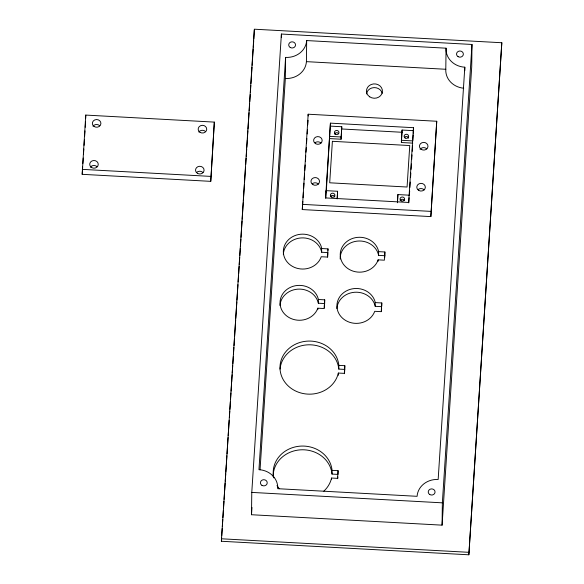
<?xml version="1.0" encoding="UTF-8"?>
<svg xmlns="http://www.w3.org/2000/svg" width="584" height="584" viewBox="0 0 584 584"><rect width="100%" height="100%" fill="white"/><g stroke="black" fill="none" stroke-linecap="round" stroke-linejoin="round"><path stroke-width="0.88" d="M82.183 174.324L85.753 115.077L214.328 122.107L210.758 181.354L82.183 174.324L82.651 167.082M85.709 118.384L85.753 115.077M210.758 181.354L214.328 122.107M221.373 541.259L254.339 29.2L501.817 42.741L468.85 554.8L221.373 541.259L221.606 537.623M254.332 30.025L253.836 38.96M251.5 514.73L251.777 492.407L281.4 34.04L471.989 44.464L471.719 66.788L442.088 525.155L251.5 514.73L251.974 507.452M281.357 37.617L281.4 34.04M260.048 469.821L285.342 78.482L285.605 57.4A19.944 17.958 0.7 0 0 306.673 40.566L446.059 48.187A19.944 17.958 0.7 0 0 464.813 67.204L464.769 70.715M302.278 209.561L308.169 114.216L436.744 121.253L430.853 216.598L302.278 209.561L302.804 201.371M285.342 78.482A19.944 17.958 0.7 0 0 306.418 61.648L306.673 40.566M308.148 115.953L308.169 114.216M317.798 309.681L317.82 308.199L324.142 308.542L324.704 299.833L318.382 299.49L318.265 298.928A19.374 17.447 0.7 0 0 289.087 288.022A19.374 17.447 0.7 0 0 287.255 316.389A19.374 17.447 0.7 0 0 317.63 308.739L317.82 308.199M324.704 299.833L324.66 303.556L318.331 303.213L318.382 299.49M327.952 252.595L321.696 252.251L321.58 247.711A19.374 17.447 0.7 0 0 292.394 236.805A19.374 17.447 0.7 0 0 290.562 265.173A19.374 17.447 0.7 0 0 320.944 257.522L321.215 256.726L327.471 257.07L327.996 248.879L321.74 248.536M324.375 307.907L324.412 304.936M326.201 192.136L326.222 190.654L337.596 191.275L337.238 198.626M327.982 250.368L327.996 248.879M326.252 191.975L330.427 123.144L413.487 127.692L413.289 133.225M331.551 479.53L331.566 478.041L337.574 478.369L338.07 470.682L332.062 470.354L331.822 468.543A29.492 26.55 0.7 0 0 297.409 446.468A29.492 26.55 0.7 0 0 273.808 477.909M338.07 470.682L338.019 474.405L332.019 474.077L332.062 470.354M329.704 138.598L341.078 139.218L341.771 126.743L330.391 126.122M338.326 375.278L338.355 373.052L344.319 373.373L344.815 365.693L338.851 365.365L338.611 363.555A29.492 26.55 0.7 0 0 294.394 344.764A29.492 26.55 0.7 0 0 291.555 388.659A29.492 26.55 0.7 0 0 337.88 374.826L338.355 373.052M344.494 373.68L344.772 369.416L338.808 369.088L338.851 365.365M341.078 139.218L341.771 126.743M344.772 369.416L344.815 365.693M381.746 306.68L375.227 306.323L375.154 302.037A19.374 17.447 0.7 0 0 345.976 291.131A19.374 17.447 0.7 0 0 344.144 319.499A19.374 17.447 0.7 0 0 374.526 311.849L374.709 311.308L381.228 311.666L381.79 302.957L375.271 302.6M378.089 261.333L378.103 259.844L384.36 260.187L384.885 251.989L378.636 251.646L378.469 250.828A19.374 17.447 0.7 0 0 349.29 239.922A19.374 17.447 0.7 0 0 347.458 268.29A19.374 17.447 0.7 0 0 377.833 260.639L378.103 259.844M384.725 257.529L384.841 255.712L378.585 255.369L378.636 251.646M381.505 307.308L381.461 311.031L381.629 308.418M381.754 305.936L381.79 302.957M384.841 255.712L384.885 251.989M409.282 195.195L397.901 194.574L397.492 202.779M412.764 143.138L401.383 142.518L401.412 140.284L402.077 130.042L413.45 130.663M401.609 139.102L402.077 130.042M430.853 216.598L436.744 121.253M463.689 88.22A19.944 17.958 0.7 0 1 445.796 69.27L446.059 48.187M442.088 525.155L442.358 502.839L471.989 44.464M468.85 554.8L501.817 42.741M82.884 163.469L83.235 158.038M83.468 154.417L83.819 148.986M84.052 145.372L84.403 139.941M84.636 136.32L84.987 130.896M85.227 127.275L85.578 121.844M221.723 535.805L222.19 528.52M222.314 526.702L222.781 519.424M222.898 517.599L223.373 510.321M223.489 508.503L223.957 501.225M224.073 499.4L224.548 492.122M224.665 490.304L225.132 483.026M225.249 481.201L225.723 473.923M225.84 472.106L226.307 464.827M226.431 463.002L226.899 455.724M227.015 453.907L228.074 437.526M228.191 435.708L229.191 420.239M229.366 417.509L229.782 411.136M229.899 409.318L230.366 402.04M230.549 399.31L230.957 392.937M231.074 391.119L231.549 383.834M231.666 382.016L232.133 374.738M232.249 372.921L232.724 365.635M232.841 363.817L233.308 356.539M233.425 354.722L233.899 347.436M234.016 345.618L234.483 338.34M234.607 336.523L235.666 320.142M235.783 318.317L236.841 301.943M236.958 300.118L237.367 293.752M237.484 291.934L237.958 284.649M238.133 281.919L238.542 275.553M238.666 273.728L239.133 266.45M239.25 264.632L239.725 257.354M239.841 255.529L240.309 248.251M240.425 246.433L240.9 239.155M241.017 237.33L241.484 230.052M241.601 228.234L242.075 220.956M242.192 219.131L243.251 202.757M243.367 200.933L244.426 184.551M244.543 182.734L245.543 167.265M245.718 164.535L246.134 158.169M246.251 156.344L246.718 149.066M246.842 147.248L247.309 139.963M247.426 138.145L247.901 130.867M248.017 129.049L248.485 121.764M248.602 119.946L249.076 112.668M249.193 110.85L249.66 103.565M249.777 101.747L250.251 94.469M250.368 92.652L250.835 85.366M250.959 83.549L252.018 67.167M252.135 65.35L253.193 48.968M253.31 47.151L253.719 40.778M285.605 57.4L258.953 469.675A19.944 17.958 0.7 0 1 277.707 488.691L417.093 496.312A19.944 17.958 0.7 0 1 438.161 479.479L464.813 67.204M303.045 197.728L303.395 192.267M303.629 188.625L303.987 183.157M304.22 179.514L304.571 174.054M304.812 170.411L305.162 164.951M305.396 161.308L305.753 155.848M305.987 152.205L306.279 147.65M306.571 143.102L306.87 138.547M307.162 133.992L307.454 129.444M307.753 124.888L308.045 120.333M330.427 123.144L325.595 197.918L408.654 202.458L413.487 127.692M325.726 198.334L326.222 190.654M327.661 257.15L327.894 253.507M337.099 198.954L337.596 191.275M337.749 478.676L337.859 476.967M397.405 202.254L397.901 194.574M401.383 142.518L401.493 140.81M408.785 202.874L409.114 197.757M413.18 134.933L412.793 140.905L401.412 140.284M409.369 195.618L409.661 191.092M409.895 187.471L410.245 182.047M410.545 177.521L410.837 172.995M411.07 169.382L411.421 163.951M411.713 159.425L412.005 154.899M412.238 151.285L412.589 145.854M331.566 478.041L331.091 479.814A29.492 26.55 0.7 0 1 323.813 491.18M306.418 61.648L445.796 69.27M341.742 128.976L402.048 132.276M329.726 136.364L341.107 136.984M82.242 169.36L210.817 176.397M302.344 204.356L430.919 211.386M251.777 492.407L442.358 502.839M221.402 538.784L468.879 552.318M378.585 255.369L378.425 254.544A19.374 17.447 0.7 0 0 356.992 241.141A19.374 17.447 0.7 0 0 340.187 259.041M375.227 306.323L375.111 305.761A19.374 17.447 0.7 0 0 354.597 292.263A19.374 17.447 0.7 0 0 336.895 308.593M321.696 252.251L321.529 251.434A19.374 17.447 0.7 0 0 301.016 237.936A19.374 17.447 0.7 0 0 283.313 254.266M318.331 303.213L318.222 302.651A19.374 17.447 0.7 0 0 297.709 289.153A19.374 17.447 0.7 0 0 279.999 305.483M338.808 369.088L338.559 367.278A29.492 26.55 0.7 0 0 308.337 344.801A29.492 26.55 0.7 0 0 280.035 369.095M332.019 474.077L331.778 472.266A29.492 26.55 0.7 0 0 300.147 449.863A29.492 26.55 0.7 0 0 273.151 476.61M198.823 132.006A4.27 3.847 0.7 0 1 205.583 131.575M196.903 172.222A4.27 3.847 0.7 0 1 202.933 172.55M90.352 167.192A4.27 3.847 0.7 0 1 97.119 166.761M93.002 126.217A4.27 3.847 0.7 0 1 99.769 125.786M366.475 93.973A7.979 7.183 0.7 0 1 374.037 87.607A7.979 7.183 0.7 0 1 382.221 93.352M279.313 488.742A29.492 26.55 0.7 0 1 276.991 485.581M312.338 183.748A4.27 3.847 0.7 0 1 318.375 184.077M314.988 142.773A4.27 3.847 0.7 0 1 321.017 143.102M420.071 149.322A4.27 3.847 0.7 0 1 426.838 148.891M418.159 189.537A4.27 3.847 0.7 0 1 424.188 189.866M400.135 200.633A2.278 2.051 0.7 0 1 404.332 200.37M404.449 137.415A2.278 2.051 0.7 0 1 408.581 138.138M330.697 196.341A2.278 2.051 0.7 0 1 334.836 197.063M334.493 134.086A2.278 2.051 0.7 0 1 338.698 133.816M332.384 141.313L329.697 182.799L407.07 187.026L409.756 145.547L332.384 141.313M94.287 126.589A4.27 3.847 0.7 0 0 100.901 123.611A4.27 3.847 0.7 0 0 94.718 119.939A4.27 3.847 0.7 0 0 94.287 126.589M91.637 167.564A4.27 3.847 0.7 0 0 98.251 164.586A4.27 3.847 0.7 0 0 92.068 160.907A4.27 3.847 0.7 0 0 91.637 167.564M197.458 173.353A4.27 3.847 0.7 0 0 204.072 170.375A4.27 3.847 0.7 0 0 197.888 166.695A4.27 3.847 0.7 0 0 197.458 173.353M200.1 132.378A4.27 3.847 0.7 0 0 206.721 129.4A4.27 3.847 0.7 0 0 200.531 125.728A4.27 3.847 0.7 0 0 200.1 132.378M458.068 56.655A3.416 3.081 0.7 0 0 463.36 54.275A3.416 3.081 0.7 0 0 458.411 51.334A3.416 3.081 0.7 0 0 458.068 56.655M290.241 47.472A3.416 3.081 0.7 0 0 295.533 45.092A3.416 3.081 0.7 0 0 290.584 42.15A3.416 3.081 0.7 0 0 290.241 47.472M429.766 494.538A3.416 3.081 0.7 0 0 435.058 492.159A3.416 3.081 0.7 0 0 430.109 489.217A3.416 3.081 0.7 0 0 429.766 494.538M261.939 485.355A3.416 3.081 0.7 0 0 267.231 482.975A3.416 3.081 0.7 0 0 262.282 480.033A3.416 3.081 0.7 0 0 261.939 485.355M312.893 184.632A4.27 3.847 0.7 0 0 319.506 181.653A4.27 3.847 0.7 0 0 313.323 177.974A4.27 3.847 0.7 0 0 312.893 184.632M315.543 143.657A4.27 3.847 0.7 0 0 322.156 140.678A4.27 3.847 0.7 0 0 315.973 137.006A4.27 3.847 0.7 0 0 315.543 143.657M421.363 149.446A4.27 3.847 0.7 0 0 427.977 146.467A4.27 3.847 0.7 0 0 421.794 142.795A4.27 3.847 0.7 0 0 421.363 149.446M418.713 190.421A4.27 3.847 0.7 0 0 425.327 187.442A4.27 3.847 0.7 0 0 419.144 183.763A4.27 3.847 0.7 0 0 418.713 190.421M335.435 134.218A2.278 2.051 0.7 0 0 338.961 132.626A2.278 2.051 0.7 0 0 335.661 130.67A2.278 2.051 0.7 0 0 335.435 134.218M405.128 138.028A2.278 2.051 0.7 0 0 408.654 136.444A2.278 2.051 0.7 0 0 405.354 134.481A2.278 2.051 0.7 0 0 405.128 138.028M401.069 200.765A2.278 2.051 0.7 0 0 404.602 199.181A2.278 2.051 0.7 0 0 401.303 197.217A2.278 2.051 0.7 0 0 401.069 200.765M331.376 196.954A2.278 2.051 0.7 0 0 334.909 195.363A2.278 2.051 0.7 0 0 331.61 193.406A2.278 2.051 0.7 0 0 331.376 196.954M369.723 96.842A7.979 7.183 0.7 0 0 382.381 91.878A7.979 7.183 0.7 0 0 371.249 84.476A7.979 7.183 0.7 0 0 369.723 96.842"/></g></svg>
